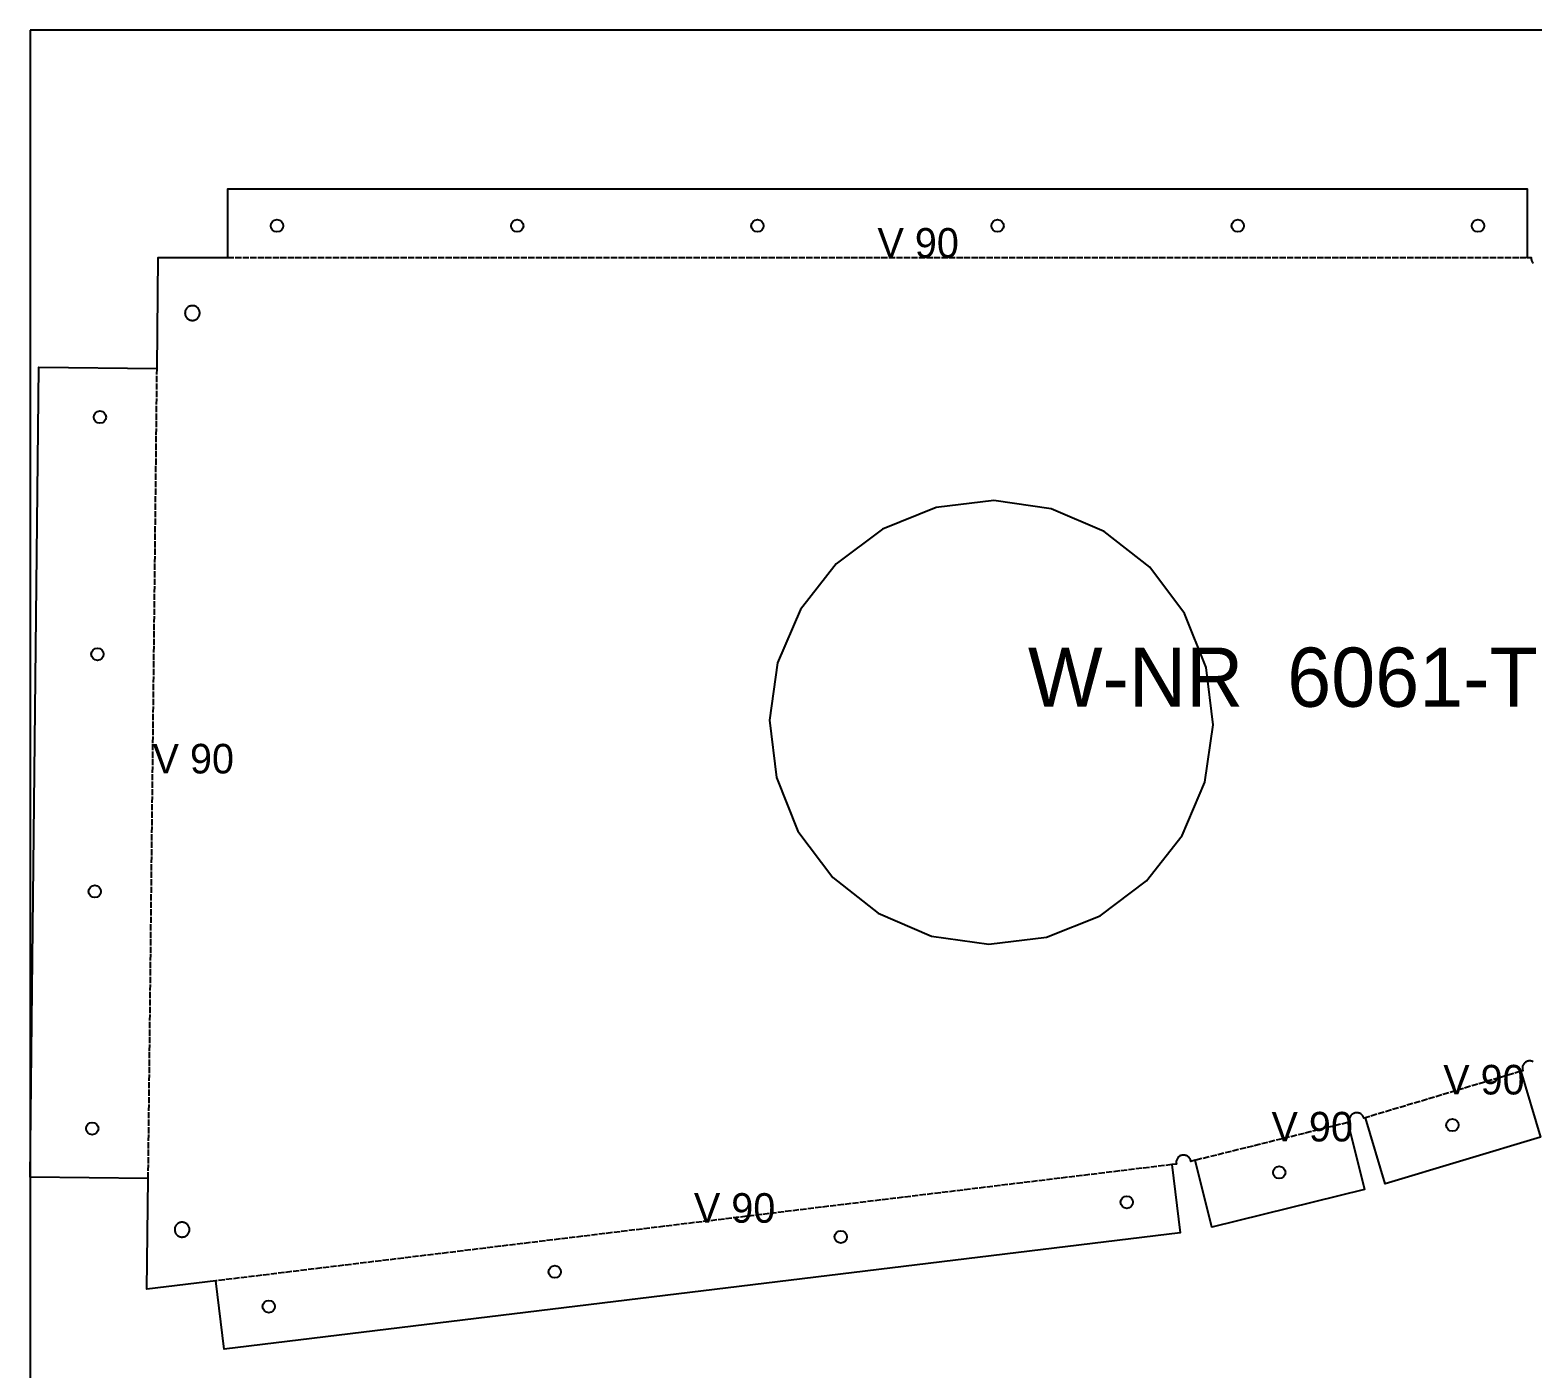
# Model space of a CAD drawing. Header units: millimetres. Extents: x 0 to 2467, y 0 to 1219.
# Drawn here: x 0 to 304.9, y 947.4 to 1219 of the extents above; entities that cross this region are included whole.
import ezdxf

# ---------------------------------------------------------------- set-up
doc = ezdxf.new("R2010")
doc.units = ezdxf.units.MM
doc.linetypes.add('DASHED', pattern=[1.524, 1.27, -0.254])
for name, color, linetype in [('CUT', 7, 'CONTINUOUS'), ('ETCH', 8, 'CONTINUOUS'), ('HOLE', 6, 'CONTINUOUS'), ('VALLEY', 1, 'DASHED')]:
    doc.layers.add(name, color=color, linetype=linetype)

msp = doc.modelspace()

# ---------------------------------------------------------------- linework, layer by layer
at = {"layer": 'CUT'}
msp.add_lwpolyline([(304.9, 1009.71), (304.77, 1009.77), (304.63, 1009.82), (304.49, 1009.85), (304.34, 1009.87), (304.19, 1009.88), (304.05, 1009.87), (303.9, 1009.84), (303.76, 1009.81), (303.62, 1009.75), (303.49, 1009.69), (303.36, 1009.61), (303.25, 1009.52), (303.14, 1009.42), (303.04, 1009.31), (302.95, 1009.19), (302.88, 1009.06), (302.82, 1008.93), (302.77, 1008.79), (302.74, 1008.65), (302.72, 1008.5), (302.71, 1008.36), (302.72, 1008.21), (302.75, 1008.06), (302.78, 1007.92), (302.79, 1007.9), (302.42, 1007.79), (306.42, 994.4), (274.89, 984.98), (270.89, 998.36), (270.55, 998.26), (270.53, 998.33), (270.48, 998.47), (270.41, 998.6), (270.34, 998.73), (270.25, 998.84), (270.15, 998.95), (270.04, 999.05), (269.92, 999.13), (269.79, 999.21), (269.66, 999.27), (269.52, 999.32), (269.37, 999.35), (269.23, 999.37), (269.08, 999.37), (268.93, 999.37), (268.79, 999.34), (268.65, 999.3), (268.51, 999.25), (268.38, 999.19), (268.25, 999.11), (268.13, 999.02), (268.03, 998.92), (267.93, 998.81), (267.84, 998.69), (267.77, 998.56), (267.71, 998.43), (267.66, 998.29), (267.63, 998.15), (267.61, 998), (267.6, 997.85), (267.61, 997.71), (267.63, 997.56), (267.66, 997.47), (267.31, 997.39), (270.67, 983.82), (239.72, 976.16), (236.36, 989.72), (235.47, 989.5), (235.46, 989.6), (235.42, 989.74), (235.37, 989.88), (235.3, 990.01), (235.22, 990.14), (235.14, 990.26), (235.03, 990.36), (234.92, 990.46), (234.8, 990.55), (234.68, 990.62), (234.54, 990.68), (234.4, 990.73), (234.26, 990.76), (234.12, 990.78), (233.97, 990.79), (233.82, 990.78), (233.68, 990.75), (233.53, 990.72), (233.4, 990.67), (233.26, 990.6), (233.14, 990.52), (233.02, 990.43), (232.91, 990.33), (232.82, 990.22), (232.73, 990.1), (232.66, 989.98), (232.6, 989.84), (232.55, 989.7), (232.51, 989.56), (232.49, 989.41), (232.49, 989.27), (232.5, 989.12), (232.52, 988.97), (232.53, 988.96), (231.62, 988.85), (233.31, 974.98), (39.39, 951.4), (37.71, 965.27), (23.72, 963.57), (23.97, 986.05), (0, 986.31), (1.79, 1150.62), (25.76, 1150.35), (26, 1172.83), (40.09, 1172.83), (40.09, 1186.8), (303.71, 1186.8), (303.71, 1172.83), (304.52, 1172.83), (304.51, 1172.69), (304.52, 1172.54), (304.55, 1172.39), (304.58, 1172.25), (304.64, 1172.11), (304.7, 1171.98), (304.78, 1171.86), (304.87, 1171.74)], dxfattribs=at)
for points in [[(33.52, 1160.22), (33.65, 1160.28), (33.77, 1160.36), (33.89, 1160.45), (34, 1160.55), (34.1, 1160.66), (34.18, 1160.78), (34.26, 1160.9), (34.32, 1161.04), (34.37, 1161.18), (34.4, 1161.32), (34.42, 1161.47), (34.42, 1161.61), (34.41, 1161.76), (34.39, 1161.91), (34.35, 1162.05), (34.3, 1162.19), (34.24, 1162.32), (34.16, 1162.44), (34.07, 1162.56), (33.97, 1162.67), (33.86, 1162.77), (33.74, 1162.85), (33.61, 1162.93), (33.48, 1162.99), (33.34, 1163.03), (33.2, 1163.07), (33.05, 1163.09), (32.9, 1163.09), (32.76, 1163.08), (32.61, 1163.06), (32.47, 1163.02), (32.33, 1162.97), (32.2, 1162.91), (32.07, 1162.83), (31.96, 1162.74), (31.85, 1162.64), (31.75, 1162.53), (31.67, 1162.41), (31.59, 1162.28), (31.53, 1162.15), (31.48, 1162.01), (31.45, 1161.87), (31.43, 1161.72), (31.42, 1161.57), (31.43, 1161.43), (31.46, 1161.28), (31.49, 1161.14), (31.55, 1161), (31.61, 1160.87), (31.69, 1160.74), (31.78, 1160.63), (31.88, 1160.52), (31.99, 1160.42), (32.11, 1160.33), (32.24, 1160.26), (32.37, 1160.2), (32.51, 1160.15), (32.65, 1160.12), (32.8, 1160.1), (32.94, 1160.09), (33.09, 1160.1), (33.24, 1160.13), (33.38, 1160.16), (33.52, 1160.22)], [(182.87, 1035.21), (194.5, 1033.55), (206.16, 1034.96), (217.06, 1039.34), (226.46, 1046.39), (233.71, 1055.63), (238.32, 1066.43), (239.98, 1078.06), (238.58, 1089.72), (234.2, 1100.63), (227.15, 1110.02), (217.91, 1117.28), (207.11, 1121.89), (195.48, 1123.55), (183.81, 1122.14), (172.91, 1117.77), (163.52, 1110.72), (156.26, 1101.47), (151.65, 1090.67), (149.99, 1079.04), (151.4, 1067.38), (155.77, 1056.48), (162.82, 1047.08), (172.06, 1039.83), (182.87, 1035.21)], [(31.29, 974.23), (31.43, 974.28), (31.56, 974.34), (31.69, 974.42), (31.81, 974.51), (31.91, 974.61), (32.01, 974.72), (32.1, 974.84), (32.17, 974.97), (32.23, 975.1), (32.28, 975.24), (32.31, 975.39), (32.33, 975.53), (32.34, 975.68), (32.33, 975.83), (32.31, 975.97), (32.27, 976.11), (32.22, 976.25), (32.15, 976.38), (32.07, 976.51), (31.98, 976.62), (31.88, 976.73), (31.77, 976.83), (31.65, 976.92), (31.53, 976.99), (31.39, 977.05), (31.25, 977.1), (31.11, 977.13), (30.96, 977.15), (30.82, 977.16), (30.67, 977.15), (30.53, 977.12), (30.38, 977.09), (30.25, 977.03), (30.11, 976.97), (29.99, 976.89), (29.87, 976.8), (29.76, 976.7), (29.67, 976.59), (29.58, 976.47), (29.51, 976.35), (29.45, 976.21), (29.4, 976.07), (29.36, 975.93), (29.34, 975.78), (29.34, 975.64), (29.35, 975.49), (29.37, 975.34), (29.41, 975.2), (29.46, 975.06), (29.53, 974.93), (29.6, 974.81), (29.69, 974.69), (29.79, 974.58), (29.9, 974.48), (30.02, 974.4), (30.15, 974.32), (30.28, 974.26), (30.42, 974.22), (30.57, 974.18), (30.71, 974.16), (30.86, 974.16), (31.01, 974.17), (31.15, 974.19), (31.29, 974.23)]]:
    msp.add_lwpolyline(points, close=True, dxfattribs=at)
at = {"layer": 'ETCH'}
msp.add_lwpolyline([(0, 0), (2438, 0), (2438, 1219), (0, 1219)], close=True, dxfattribs=at)
at = {"layer": 'HOLE'}
for centre in [(50.09, 1179.3), (98.81, 1179.3), (147.54, 1179.3), (196.26, 1179.3), (244.98, 1179.3), (293.71, 1179.3), (14.18, 1140.48), (13.66, 1092.38), (13.13, 1044.27), (12.61, 996.17), (288.51, 996.88), (253.39, 987.27), (222.47, 981.22), (164.45, 974.17), (106.44, 967.11), (48.42, 960.05)]:
    msp.add_circle(centre, 1.25, dxfattribs=at)
at = {"layer": 'VALLEY'}
for p, q in [((40.09, 1172.83), (303.71, 1172.83)), ((23.97, 986.05), (25.76, 1150.35)), ((302.42, 1007.79), (270.89, 998.36)), ((267.31, 997.39), (236.36, 989.72)), ((231.62, 988.85), (37.71, 965.27))]:
    msp.add_line(p, q, dxfattribs=at)

# ---------------------------------------------------------------- texts
at = {"layer": 'ETCH'}
for s, height, p in [('V 90', 6, (171.9, 1172.83)), ('W-NR  6061-T6 0.020in', 12, (202.42, 1081.73)), ('V 90', 6, (24.86, 1068.2)), ('V 90', 6, (286.66, 1003.08)), ('V 90', 6, (251.83, 993.55)), ('V 90', 6, (134.66, 977.06))]:
    msp.add_text(s, height=height, dxfattribs=at).set_placement(p)

doc.saveas('drawing.dxf')
